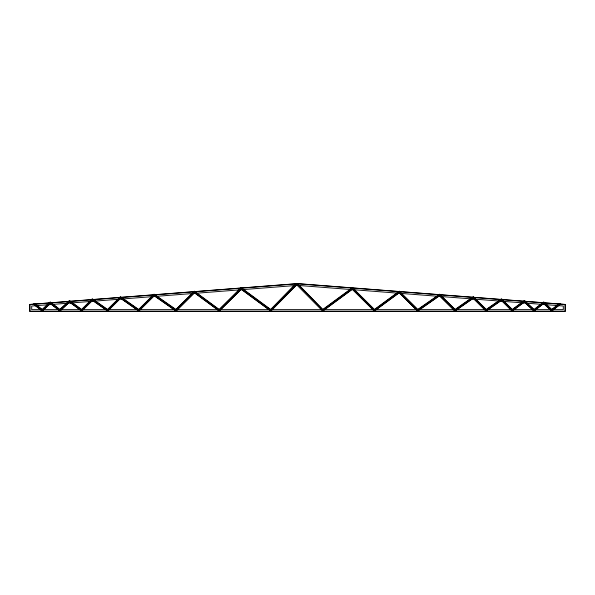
<?xml version="1.0" encoding="UTF-8"?>
<svg xmlns="http://www.w3.org/2000/svg" width="595" height="595" viewBox="0 0 595 595"><rect width="100%" height="100%" fill="white"/><g stroke="black" fill="none" stroke-linecap="round" stroke-linejoin="round"><path stroke-width="0.89" d="M295.983 284.008L270.71 309.876L241.124 288.106L219.198 309.876L194.357 291.602L175.942 309.876L154.098 294.607L138.709 309.876L120.458 297.121L107.606 309.876L92.359 299.218L81.619 309.876L69.451 300.929L59.872 309.876L50.263 302.364L42.208 309.876L34.83 304.105M296.63 284.47L270.807 310.902L241.213 289.125L219.28 310.895L194.446 292.614L176.046 310.88L154.202 295.611L138.814 310.88L120.562 298.125L107.71 310.88L92.456 300.222M559.136 304.105L551.736 309.876L543.666 302.364L534.042 309.876L524.44 300.929L512.25 309.876L501.488 299.218L486.212 309.876L473.337 297.121L455.049 309.876L439.631 294.607L417.742 309.876L399.297 291.602L374.411 309.876L352.433 288.106L322.795 309.876L297.47 284.008M559.702 304.633L551.684 310.895L543.614 303.383L533.99 310.895L524.366 301.933L512.161 310.895L501.116 299.954M322.698 310.902L352.344 289.125L374.322 310.895L399.208 292.614L417.645 310.88L439.527 295.611L454.944 310.88L473.233 298.125L486.108 310.88L501.392 300.222M501.377 300.371L486.093 311.036L473.218 298.274L454.93 311.036L439.512 295.76L417.63 311.036L399.193 292.77L374.307 311.051L352.337 289.274L322.683 311.059L295.722 283.822L270.673 309.459L241.094 287.69L219.161 309.467L194.32 291.186L175.904 309.467L154.053 294.198L138.672 309.467L120.421 296.712L107.561 309.467L92.314 298.809L81.582 309.467L69.429 300.52L59.85 309.467L50.24 301.948L42.185 309.467L35.06 303.889L34.079 304.566L35.068 303.896L34.168 304.714L42.267 311.051L50.322 303.532L59.931 311.051L69.533 302.082L81.716 311.051L92.827 300.021L81.708 310.895L69.526 301.933L59.924 310.895L50.315 303.383L42.26 310.895L34.257 304.633M92.478 300.371L107.725 311.036L120.577 298.274L138.828 311.036L154.217 295.76L176.06 311.036L194.461 292.77L219.295 311.051L241.228 289.274L270.822 311.059L297.738 283.822L322.832 309.459L352.471 287.69L374.448 309.467L399.334 291.186L417.787 309.467L439.675 294.198L455.086 309.467L473.375 296.712L486.256 309.467L501.533 298.809L512.288 309.467L524.47 300.52L534.065 309.467L543.689 301.948L551.758 309.467L558.898 303.889L559.88 304.566L558.891 303.896L559.791 304.714L551.677 311.051L543.607 303.532L533.983 311.051L524.359 302.082L512.154 311.051L501.027 300.021M34.138 303.569L34.138 304.692L34.138 303.569M559.969 304.64L559.821 303.569L559.969 304.64M297.5 283.629L29.75 304.432L29.75 311.371L565.25 311.371L565.25 304.432L297.5 283.629M297.5 283.748L29.876 304.543L29.876 311.252L565.124 311.252L565.124 304.543L297.5 283.748M297.5 285.369L31.699 306.023L31.699 309.638L563.301 309.638L563.301 306.023L297.5 285.369"/></g></svg>
